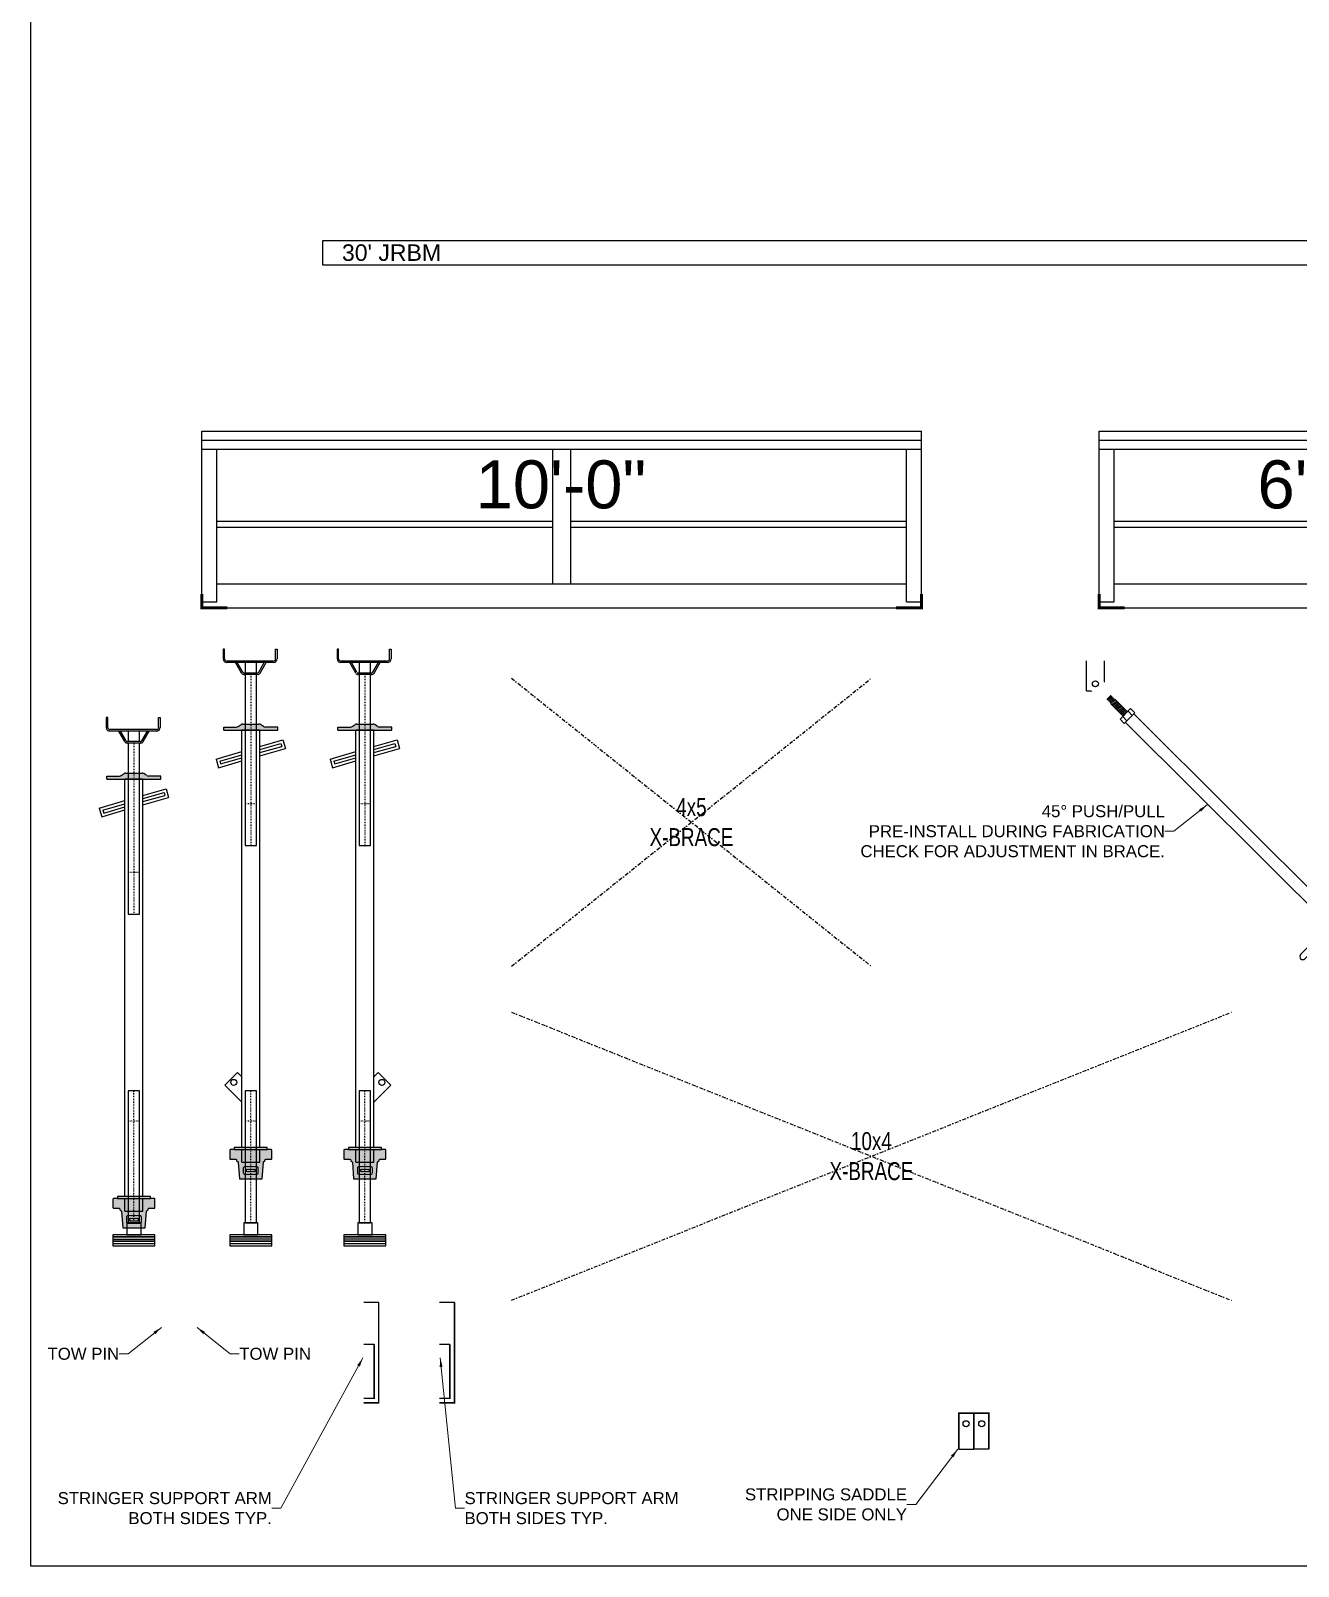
# Model space of a CAD drawing. Header units: inches. Extents: x 2832 to 8547, y -592 to 860.
# Drawn here: x 6420.1 to 6631.4, y 348.3 to 604.1 of the extents above; entities that cross this region are included whole.
import ezdxf
from ezdxf.enums import TextEntityAlignment as Align

# ---------------------------------------------------------------- set-up
doc = ezdxf.new("R2010")
doc.units = ezdxf.units.IN
doc.header["$LTSCALE"] = 5
doc.header["$MEASUREMENT"] = 0
doc.set_wipeout_variables(frame=1)
doc.linetypes.add('DASHDOT', pattern=[1, 0.5, -0.25, 0, -0.25])
doc.linetypes.add('DOT2', pattern=[0.125, 0, -0.125])
for name, color, linetype in [('FMTEXTA', 4, 'Continuous'), ('FMTEXTB', 4, 'Continuous'), ('FMTEXTH', 4, 'Continuous'), ('FORM', 5, 'Continuous'), ('FORMA', 5, 'Continuous'), ('FORMB', 5, 'Continuous'), ('FORMH', 5, 'Continuous')]:
    doc.layers.add(name, color=color, linetype=linetype)
doc.styles.add('ARIAL Variable', font='arial.ttf', dxfattribs={"width": 0.75})
doc.styles.add('S', font='arial.ttf', dxfattribs={"height": 2})
doc.styles.add('VBA_txt', font='arial.ttf', dxfattribs={"height": 2})
doc.dimstyles.new('formwork', dxfattribs={"dimtxt": 2, "dimasz": 1.5, "dimexe": 1, "dimexo": 1, "dimgap": 0, "dimtad": 0, "dimdec": 4, "dimrnd": 0.125, "dimzin": 3, "dimdsep": 46, "dimlunit": 4, "dimtxsty": 'S', "dimblk": 'ARCHTICK', "dimcen": 0.0625, "dimclrd": 151, "dimclre": 150, "dimclrt": 150, "dimadec": 0, "dimazin": 0, "dimtfac": 1, "dimtdec": 4, "dimtofl": 0, "dimtmove": 0, "dimatfit": 3, "dimfxl": 1, "dimfrac": 1, "dimtolj": 1, "dimtzin": 0, "dimlwd": 5, "dimlwe": 5, "dimarcsym": 0})

# ---------------------------------------------------------------- blocks, each defined once
blk = doc.blocks.new('*U674')
at = {"layer": 'FORM', "color": 5}
blk.add_lwpolyline([(0, 2), (0, -2), (360, -2), (360, 2)], close=True, dxfattribs=at)
at = {"layer": 'FORM', "color": 4, "style": 'VBA_txt'}
blk.add_text("30' JRBM", height=2.75, dxfattribs=at).set_placement((3.23, -1.36))
blk = doc.blocks.new('VBA_SB_CAN_10_SIDE')
at = {"color": 4}
for p, q in [((0, 29.44), (120, 29.44)), ((0, 0), (0, 29.44)), ((120, 0), (120, 29.44)), ((0, 27.94), (120, 27.94)), ((0, 26.44), (120, 26.44)), ((2.5, 1), (2.5, 26.44)), ((58.5, 4), (58.5, 26.44)), ((61.5, 4), (61.5, 26.44)), ((117.5, 1), (117.5, 26.44)), ((2.5, 14.44), (58.5, 14.44)), ((2.5, 13.44), (58.5, 13.44)), ((61.5, 14.44), (117.5, 14.44)), ((61.5, 13.44), (117.5, 13.44)), ((2.5, 4), (117.5, 4)), ((0, 1), (2.5, 1)), ((0, 0), (120, 0)), ((117.5, 1), (120, 1))]:
    blk.add_line(p, q, dxfattribs=at)
at = {"color": 4, "const_width": 0.5}
for points in [[(0, 2.29), (0, 0), (4.27, 0)], [(120, 2.29), (120, 0), (115.73, 0)]]:
    blk.add_lwpolyline(points, dxfattribs=at)
at = {"color": 4, "style": 'S'}
blk.add_text('10\'-0"', height=7.997, dxfattribs=at).set_placement((59.87, 20.56), align=Align.MIDDLE)
blk = doc.blocks.new('VBA_SB_CAN_64_SIDE')
at = {"color": 4}
for p, q in [((0, 29.44), (76, 29.44)), ((0, 0), (0, 29.44)), ((76, 0), (76, 29.44)), ((0, 27.94), (76, 27.94)), ((0, 26.44), (76, 26.44)), ((2.5, 1), (2.5, 26.44)), ((58.5, 4), (58.5, 26.44)), ((61.5, 4), (61.5, 26.44)), ((73.5, 1), (73.5, 26.44)), ((2.5, 14.44), (58.5, 14.44)), ((2.5, 13.44), (58.5, 13.44)), ((61.5, 14.44), (73.5, 14.44)), ((61.5, 13.44), (73.5, 13.44)), ((2.5, 4), (73.5, 4)), ((0, 1), (2.5, 1)), ((0, 0), (76, 0)), ((73.5, 1), (76, 1))]:
    blk.add_line(p, q, dxfattribs=at)
at = {"color": 4, "const_width": 0.5}
for points in [[(0, 2.29), (0, 0), (4.27, 0)], [(76, 2.29), (76, 0), (71.73, 0)]]:
    blk.add_lwpolyline(points, dxfattribs=at)
at = {"color": 4, "style": 'S'}
blk.add_text('6\'-4"', height=7.997, dxfattribs=at).set_placement((37.5, 20.56), align=Align.MIDDLE)
blk = doc.blocks.new('BJACK')
at = {"color": 1, "linetype": 'DOT2', "ltscale": 0.25}
for p, q in [((0, -17), (0, 5)), ((-0.9375, 0), (0.9375, 0))]:
    blk.add_line(p, q, dxfattribs=at)
at = {"color": 4, "ltscale": 0.25}
for p, q in [((-3.5, -19.6875), (3.5, -19.6875)), ((-3.5, -20.4375), (3.5, -20.4375))]:
    blk.add_line(p, q, dxfattribs=at)
for points in [[(-0.9375, -17), (0.9375, -17), (0.9375, 5), (-0.9375, 5)], [(-1.1875, -19), (1.1875, -19), (1.1875, -17), (-1.1875, -17)], [(-3.5, -19.3125), (3.5, -19.3125), (3.5, -19), (-3.5, -19)]]:
    blk.add_lwpolyline(points, close=True)
at = {"color": 4}
for points in [[(-3.5, -20.0625), (3.5, -20.0625), (3.5, -19.3125), (-3.5, -19.3125)], [(-3.5, -20.8125), (3.5, -20.8125), (3.5, -20.0625), (-3.5, -20.0625)]]:
    blk.add_lwpolyline(points, close=True, dxfattribs=at)
blk = doc.blocks.new('RETAINER')
at = {"ltscale": 0.25}
h = blk.add_hatch(color=256, dxfattribs=at)
h.paths.add_polyline_path([(3.5, 3.19, 0.414214), (3.37, 3.31), (2.75, 3.31), (-2.75, 3.31), (-3.38, 3.31, 0.414214), (-3.5, 3.19), (-3.5, 1.81, 0.414214), (-3.38, 1.69), (-2.49, 1.69, -0.391902), (-2.37, 1.57), (-2.36, 1.43, 0.391902), (-2.23, 1.31), (-2.21, 1.31, -0.391902), (-2.09, 1.2), (-1.88, -1.56), (1.88, -1.56), (2.09, 1.2, -0.391902), (2.21, 1.31), (2.23, 1.31, 0.391902), (2.36, 1.43), (2.37, 1.57, -0.391902), (2.49, 1.69), (3.37, 1.69, 0.414214), (3.5, 1.81)])
h.paths.add_polyline_path([(1, 0.44, -0.414214), (1.25, 0.19), (1.25, -0.56, -0.414214), (1, -0.81), (-1, -0.81, -0.414214), (-1.25, -0.56), (-1.25, 0.19, -0.414214), (-1, 0.44)], flags=16)
h.paths.add_polyline_path([(0.75, 0), (0.75, -0.38), (-0.75, -0.38), (-0.75, 0)], flags=0)
h.paths.add_polyline_path([(2.75, 3.62), (-2.75, 3.62), (-2.75, 3.31), (2.75, 3.31)])
for p, q in [((1.88, -1.56), (2.09, 1.2)), ((2.21, 1.31), (2.23, 1.31)), ((-1.88, -1.56), (1.88, -1.56))]:
    blk.add_line(p, q, dxfattribs=at)
for points in [[(-2.75, 3.31), (-3.38, 3.31, 0.414214), (-3.5, 3.19), (-3.5, 1.81, 0.414214), (-3.38, 1.69), (-2.49, 1.69, -0.391902), (-2.37, 1.57), (-2.36, 1.43, 0.391902), (-2.23, 1.31), (-2.21, 1.31, -0.391902), (-2.09, 1.2), (-1.88, -1.56)], [(2.36, 1.43), (2.37, 1.57, -0.391902), (2.49, 1.69), (3.37, 1.69, 0.414214), (3.5, 1.81), (3.5, 3.19, 0.414214), (3.37, 3.31), (2.75, 3.31)]]:
    blk.add_lwpolyline(points, format="xyb")
for points in [[(-2.75, 3.62), (-2.75, 3.31), (2.75, 3.31), (2.75, 3.62)], [(-0.75, -0.38), (0.75, -0.38), (0.75, 0), (-0.75, 0)]]:
    blk.add_lwpolyline(points, close=True)
blk.add_lwpolyline([(-1, -0.81), (1, -0.81, 0.414214), (1.25, -0.56), (1.25, 0.19, 0.414214), (1, 0.44), (-1, 0.44, 0.414214), (-1.25, 0.19), (-1.25, -0.56, 0.414214)], format="xyb", close=True)
for centre, start, end in [((2.21, 1.19), 90, 175.6013), ((2.23, 1.44), 270, 355.6013)]:
    blk.add_arc(centre, 0.125, start, end, dxfattribs=at)
blk = doc.blocks.new('JACK')
at = {"ltscale": 0.25}
for p, q in [((-4.38, 25.75), (-4.62, 25.75)), ((-4.62, 25.75), (-4.62, 24.12)), ((-4.38, 24.12), (-4.38, 25.75)), ((4.12, 25.75), (4.38, 25.75)), ((4.12, 24.12), (4.12, 25.75)), ((4.38, 25.75), (4.38, 24.12)), ((3.75, 23.75), (-4, 23.75)), ((3.75, 23.5), (-4, 23.5)), ((-1.54, 21.75), (-2.54, 23.5)), ((-1.32, 21.88), (-2.25, 23.5)), ((1.32, 21.88), (2.25, 23.5)), ((1.54, 21.75), (2.54, 23.5)), ((1.1, 21.75), (-1.1, 21.75)), ((1.1, 21.5), (-1.1, 21.5))]:
    blk.add_line(p, q, dxfattribs=at)
at = {"color": 1, "linetype": 'DOT2', "ltscale": 0.25}
for p, q in [((0, 21.5), (0, -7)), ((-0.94, 0), (0.94, 0))]:
    blk.add_line(p, q, dxfattribs=at)
for points in [[(0.94, 21.75), (0.94, 23.5), (-0.94, 23.5), (-0.94, 21.75)], [(-0.94, 21.5), (-0.94, -7), (0.94, -7), (0.94, 21.5)]]:
    blk.add_lwpolyline(points)
at = {"ltscale": 0.25}
for centre, radius, start, end in [((-4, 24.12), 0.625, 180, 270), ((-4, 24.12), 0.375, 180, 270), ((3.75, 24.12), 0.625, 270, 0), ((3.75, 24.12), 0.375, 270, 360), ((-1.1, 22), 0.5, 209.7449, 270), ((-1.1, 22), 0.25, 209.7449, 270), ((1.1, 22), 0.25, 330.2551, 330.2551), ((1.1, 22), 0.25, 270, 330.2551), ((1.1, 22), 0.5, 270, 330.2551)]:
    blk.add_arc(centre, radius, start, end, dxfattribs=at)
blk = doc.blocks.new('HANDLE')
at = {"ltscale": 0.25}
h = blk.add_hatch(color=256, dxfattribs=at)
h.paths.add_polyline_path([(-0.94, 1), (-1.35, 1, 0.148069), (-1.63, 0.92), (-2.12, 0.58, -0.148069), (-2.4, 0.5), (-4.5, 0.5), (-4.5, 0), (-0.94, 0)])
h.paths.add_polyline_path([(0, 1), (-0.94, 1), (-0.94, 0), (0, 0)])
h.paths.add_polyline_path([(0.94, 1), (0, 1), (0, 0), (0.94, 0)])
h.paths.add_polyline_path([(4.5, 0.5), (2.4, 0.5, -0.148069), (2.12, 0.58), (1.63, 0.92, 0.148069), (1.35, 1), (0.94, 1), (0.94, 0), (1.5, 0), (4.5, 0)])
for p, q in [((-4.5, 0), (-4.5, 0.5)), ((-4.5, 0.5), (-2.4, 0.5)), ((-4.5, 0), (4.5, 0)), ((-2.12, 0.58), (-1.63, 0.92)), ((-1.35, 1), (1.35, 1)), ((2.12, 0.58), (1.63, 0.92)), ((4.5, 0.5), (2.4, 0.5)), ((4.5, 0), (4.5, 0.5))]:
    blk.add_line(p, q)
blk.add_lwpolyline([(1.5, 0), (-1.5, 0)])
for centre, start, end in [((-2.4, 1), 270, 303.6901), ((-1.35, 0.5), 90, 123.6901), ((1.35, 0.5), 56.3099, 90), ((2.4, 1), 236.3099, 270)]:
    blk.add_arc(centre, 0.5, start, end)
blk = doc.blocks.new('*U711')
at = {"color": 5}
for p, q in [((-1.5, -68.56), (-1.5, 1)), ((-1.5, 1), (1.5, 1)), ((1.5, -68.56), (1.5, 1)), ((-1.5, -71), (-1.5, -68.86)), ((1.5, -71), (1.5, -68.86)), ((-1.5, -71), (1.5, -71))]:
    blk.add_line(p, q, dxfattribs=at)
at = {"color": 4}
for p, q in [((1.5, -1.72), (5.35, -0.61)), ((1.5, -2.24), (5.01, -1.23)), ((1.5, -2.76), (5.15, -1.71)), ((1.5, -3.28), (5.77, -2.05)), ((5.01, -1.23), (5.15, -1.71)), ((5.35, -0.61), (5.77, -2.05)), ((-5.79, -3.83), (-1.5, -2.59)), ((-5.79, -3.83), (-5.38, -5.27)), ((-5.38, -5.27), (-1.5, -4.15)), ((-5.17, -4.17), (-1.5, -3.11)), ((-5.17, -4.17), (-5.03, -4.65)), ((-5.03, -4.65), (-1.5, -3.63)), ((-0.75, -71), (0.75, -71))]:
    blk.add_line(p, q, dxfattribs=at)
at = {"layer": 'FMTEXTB', "ltscale": 0.25}
for name, p in [('BJACK', (0, -55.94)), ('RETAINER', (0, -72.19))]:
    blk.add_blockref(name, p, dxfattribs=at)
at = {"layer": 'FORMB', "color": 5}
for name, p in [('JACK', (0, -14.5)), ('HANDLE', (0, 1))]:
    blk.add_blockref(name, p, dxfattribs=at)
blk = doc.blocks.new('*U712')
at = {"color": 5}
for p, q in [((-1.5, -68.56), (-1.5, 1)), ((-1.5, 1), (1.5, 1)), ((1.5, -68.56), (1.5, 1)), ((-1.5, -71), (-1.5, -68.86)), ((1.5, -71), (1.5, -68.86)), ((-1.5, -71), (1.5, -71))]:
    blk.add_line(p, q, dxfattribs=at)
at = {"color": 4}
for p, q in [((1.5, -1.72), (5.35, -0.61)), ((1.5, -2.24), (5.01, -1.23)), ((1.5, -2.76), (5.15, -1.71)), ((1.5, -3.28), (5.77, -2.05)), ((5.01, -1.23), (5.15, -1.71)), ((5.35, -0.61), (5.77, -2.05)), ((-5.79, -3.83), (-1.5, -2.59)), ((-5.79, -3.83), (-5.38, -5.27)), ((-5.38, -5.27), (-1.5, -4.15)), ((-5.17, -4.17), (-1.5, -3.11)), ((-5.17, -4.17), (-5.03, -4.65)), ((-5.03, -4.65), (-1.5, -3.63)), ((-0.75, -71), (0.75, -71))]:
    blk.add_line(p, q, dxfattribs=at)
at = {"layer": 'FORMH', "color": 5}
for p, q in [((-4.33, -58.17), (-2.21, -56.05)), ((-1.5, -56.76), (-2.21, -56.05)), ((-1.5, -61), (-4.33, -58.17))]:
    blk.add_line(p, q, dxfattribs=at)
at = {"layer": 'FORMH', "color": 4}
blk.add_circle((-2.83, -57.7), 0.5, dxfattribs=at)
at = {"layer": 'FMTEXTB', "ltscale": 0.25}
for name, p in [('BJACK', (0, -64.1)), ('RETAINER', (0, -72.19))]:
    blk.add_blockref(name, p, dxfattribs=at)
at = {"layer": 'FORMB', "color": 5}
for name, p in [('JACK', (0, -11.25)), ('HANDLE', (0, 1))]:
    blk.add_blockref(name, p, dxfattribs=at)
blk = doc.blocks.new('*U713')
at = {"color": 5}
for p, q in [((-1.5, -68.56), (-1.5, 1)), ((-1.5, 1), (1.5, 1)), ((1.5, -68.56), (1.5, 1)), ((-1.5, -71), (-1.5, -68.86)), ((1.5, -71), (1.5, -68.86)), ((-1.5, -71), (1.5, -71))]:
    blk.add_line(p, q, dxfattribs=at)
at = {"color": 4}
for p, q in [((1.5, -1.72), (5.35, -0.61)), ((1.5, -2.24), (5.01, -1.23)), ((1.5, -2.76), (5.15, -1.71)), ((1.5, -3.28), (5.77, -2.05)), ((5.01, -1.23), (5.15, -1.71)), ((5.35, -0.61), (5.77, -2.05)), ((-5.79, -3.83), (-1.5, -2.59)), ((-5.79, -3.83), (-5.38, -5.27)), ((-5.38, -5.27), (-1.5, -4.15)), ((-5.17, -4.17), (-1.5, -3.11)), ((-5.17, -4.17), (-5.03, -4.65)), ((-5.03, -4.65), (-1.5, -3.63)), ((-0.75, -71), (0.75, -71))]:
    blk.add_line(p, q, dxfattribs=at)
at = {"layer": 'FORMH', "color": 5}
for p, q in [((1.5, -56.76), (2.21, -56.05)), ((4.33, -58.17), (2.21, -56.05)), ((1.5, -61), (4.33, -58.17))]:
    blk.add_line(p, q, dxfattribs=at)
at = {"layer": 'FORMH', "color": 4}
blk.add_circle((2.83, -57.7), 0.5, dxfattribs=at)
at = {"layer": 'FMTEXTB', "ltscale": 0.25}
for name, p in [('BJACK', (0, -64.1)), ('RETAINER', (0, -72.19))]:
    blk.add_blockref(name, p, dxfattribs=at)
at = {"layer": 'FORMB', "color": 5}
for name, p in [('JACK', (0, -11.25)), ('HANDLE', (0, 1))]:
    blk.add_blockref(name, p, dxfattribs=at)
blk = doc.blocks.new('VBA_4X5_X-BRACE')
at = {"layer": 'FORM', "linetype": 'DASHDOT', "ltscale": 0.25}
for points in [[(0, 0), (60, 48)], [(0, 48), (60, 0)]]:
    blk.add_lwpolyline(points, dxfattribs=at)
at = {"layer": 'FORM', "transparency": 33554585, "insert": (30, 24), "char_height": 3, "attachment_point": 5, "style": 'ARIAL Variable'}
blk.add_mtext_dynamic_manual_height_columns('4x5\\PX-BRACE', width=19.77, gutter_width=0.625, heights=[0], dxfattribs=at)
blk = doc.blocks.new('VBA_10X4_X-BRACE')
at = {"layer": 'FORM', "linetype": 'DASHDOT', "ltscale": 0.25}
for points in [[(0, 0), (120, 48)], [(0, 48), (120, 0)]]:
    blk.add_lwpolyline(points, dxfattribs=at)
at = {"layer": 'FORM', "transparency": 33554585, "insert": (60, 24), "char_height": 3, "attachment_point": 5, "style": 'ARIAL Variable'}
blk.add_mtext_dynamic_manual_height_columns('10x4\\PX-BRACE', width=19.77, gutter_width=0.625, heights=[0], dxfattribs=at)
blk = doc.blocks.new('_ARCHTICK')
at = {"color": 0, "linetype": 'ByBlock', "ltscale": 0.25, "const_width": 0.15}
blk.add_lwpolyline([(-0.5, -0.5), (0.5, 0.5)], dxfattribs=at)
blk = doc.blocks.new('*U717')
at = {"layer": 'FORMH', "color": 4}
for p, q in [((-0.81, -5), (-0.81, 0)), ((2.19, -5), (2.19, 0)), ((-0.81, -5), (2.19, -5)), ((3.21, -5.69), (2.51, -6.39)), ((2.51, -6.39), (3.36, -5.84)), ((2.51, -6.39), (5.33, -9.22)), ((2.68, -6.57), (3.54, -6.01)), ((2.86, -6.75), (3.72, -6.19)), ((3.04, -6.92), (3.89, -6.37)), ((3.21, -5.69), (6.04, -8.51)), ((3.21, -7.1), (4.07, -6.54)), ((3.39, -7.28), (4.25, -6.72)), ((3.57, -7.45), (4.43, -6.9)), ((3.74, -7.63), (4.6, -7.07)), ((3.92, -7.81), (4.78, -7.25)), ((4.1, -7.98), (4.96, -7.43)), ((4.27, -8.16), (5.13, -7.6)), ((4.45, -8.34), (5.31, -7.78)), ((4.63, -8.51), (5.49, -7.96)), ((6.57, -7.98), (4.8, -9.75)), ((4.8, -8.69), (5.66, -8.14)), ((4.8, -9.75), (5.51, -10.46)), ((4.98, -8.87), (5.84, -8.31)), ((5.16, -9.04), (6.02, -8.49)), ((5.25, -9.31), (5.95, -10.02)), ((5.25, -9.31), (5.95, -10.02)), ((7.28, -8.69), (5.51, -10.46)), ((6.13, -8.43), (6.83, -9.14)), ((6.57, -7.98), (7.28, -8.69)), ((41.09, -42.76), (45.51, -38.34)), ((41.8, -43.47), (46.22, -39.05)), ((34.9, -48.95), (39.68, -44.18)), ((35.61, -49.66), (40.38, -44.88)), ((49.83, -51.12), (48.06, -52.88)), ((50.54, -51.82), (49.83, -51.12)), ((48.77, -53.59), (48.06, -52.88)), ((49.21, -53.15), (48.51, -52.44)), ((50.54, -51.82), (48.77, -53.59)), ((52.13, -55.89), (49.3, -53.06)), ((50.09, -52.27), (49.38, -51.56)), ((49.48, -53.24), (50.03, -52.38)), ((49.65, -53.42), (50.21, -52.56)), ((49.83, -53.59), (50.39, -52.73)), ((52.84, -55.18), (50.01, -52.35)), ((50.01, -53.77), (50.56, -52.91)), ((50.18, -53.95), (50.74, -53.09)), ((50.36, -54.12), (50.92, -53.26)), ((50.54, -54.3), (51.09, -53.44)), ((50.71, -54.48), (51.27, -53.62)), ((50.89, -54.65), (51.45, -53.79)), ((51.42, -55.18), (50.89, -55.71)), ((53.9, -58.72), (50.89, -55.71)), ((51.07, -54.83), (51.62, -53.97)), ((51.24, -55.01), (51.8, -54.15)), ((51.42, -55.18), (51.98, -54.32)), ((51.6, -55.36), (52.15, -54.5)), ((51.77, -55.54), (52.33, -54.68)), ((51.95, -55.71), (52.51, -54.85)), ((52.66, -53.95), (52.13, -54.48)), ((52.13, -55.89), (52.68, -55.03)), ((52.84, -55.18), (52.13, -55.89)), ((55.66, -56.95), (52.66, -53.95)), ((54.96, -58.72), (53.9, -58.72)), ((55.66, -58.01), (54.96, -58.72)), ((55.66, -58.01), (55.66, -56.95))]:
    blk.add_line(p, q, dxfattribs=at)
at = {"layer": 'FORMH', "color": 5}
for p, q in [((7.1, -8.87), (49.66, -51.31)), ((5.69, -10.28), (48.3, -52.67))]:
    blk.add_line(p, q, dxfattribs=at)
at = {"layer": 'FORMH', "color": 4}
blk.add_circle((54.67, -57.7), 0.5, dxfattribs=at)
for centre, start, end in [((45.86, -38.7), 315, 135), ((35.26, -49.3), 135, 315)]:
    blk.add_arc(centre, 0.5, start, end, dxfattribs=at)
at = {"layer": 'FMTEXTA', "ltscale": 0.25, "insert": (12.28, -28.42), "char_height": 2, "attachment_point": 6, "style": 'VBA_txt'}
blk.add_mtext('\\A1;45° PUSH/PULL\\PPRE-INSTALL DURING FABRICATION\\PCHECK FOR ADJUSTMENT IN BRACE.', dxfattribs=at)
at = {"layer": 'FMTEXTH', "color": 4, "ltscale": 0.25, "annotation_type": 0, "has_hookline": 1, "hookline_direction": 1, "text_width": 50.38}
blk.add_leader([(19.33, -24.02), (13.78, -28.42), (12.28, -28.42)], dimstyle='formwork', dxfattribs=at)
at = {"color": 4}
blk.add_wipeout([(-0.32, -4.62), (-0.32, -3.56), (0.38, -2.86), (1.45, -2.86), (4.45, -5.86), (3.92, -6.39), (3.21, -5.69), (2.51, -6.39), (3.21, -7.1), (2.68, -7.63)], dxfattribs=at)
at = {"layer": 'FORMH', "color": 4}
blk.add_circle((0.69, -3.85), 0.5, dxfattribs=at)
blk = doc.blocks.new('VBA_SB_STRINGER_SUPPORT_ARM_ELEV_L')
at = {"layer": 'FORMH', "color": 4}
for p, q in [((-2.5, 23), (0, 23)), ((-2.5, 16), (-0.75, 16)), ((-0.75, 7), (-0.75, 16)), ((-2.5, 7), (-0.75, 7)), ((-2.5, 6.25), (0, 6.25))]:
    blk.add_line(p, q, dxfattribs=at)
at = {"layer": 'FORMH', "color": 4, "const_width": 0.25}
for points in [[(-2.5, 6.25), (0, 6.25), (0, 23)], [(-2.5, 7), (-0.75, 7), (-0.75, 16)]]:
    blk.add_lwpolyline(points, dxfattribs=at)
at = {"layer": 'FMTEXTA', "ltscale": 0.25, "insert": (-17.81, -11.31), "char_height": 2, "attachment_point": 6, "style": 'VBA_txt'}
blk.add_mtext('STRINGER SUPPORT ARM\\PBOTH SIDES TYP.', dxfattribs=at)
at = {"layer": 'FMTEXTH', "color": 4, "ltscale": 0.25, "annotation_type": 0, "has_hookline": 1, "hookline_direction": 1, "text_width": 35.37}
blk.add_leader([(-2.64, 13.73), (-16.31, -11.31), (-17.81, -11.31)], dimstyle='formwork', dxfattribs=at)
blk = doc.blocks.new('VBA_SB_STRIPPING_SADDLE_ELEV')
at = {"layer": 'FORMH', "color": 4}
for p, q in [((-2.5, 24), (0, 24)), ((2.5, 24), (0, 24)), ((-2.5, 18), (0, 18)), ((2.5, 18), (0, 18))]:
    blk.add_line(p, q, dxfattribs=at)
at = {"layer": 'FORMH', "color": 4, "const_width": 0.25}
for points in [[(-2.5, 18), (-2.5, 24), (0, 24), (0, 18)], [(2.5, 18), (2.5, 24), (0, 24), (0, 18)]]:
    blk.add_lwpolyline(points, dxfattribs=at)
at = {"layer": 'FORMH', "color": 4}
for centre in [(-1.31, 22.25), (1.31, 22.25)]:
    blk.add_circle(centre, 0.5, dxfattribs=at)
at = {"layer": 'FMTEXTA', "ltscale": 0.25, "insert": (-11.15, 8.8), "char_height": 2, "attachment_point": 6, "style": 'VBA_txt'}
blk.add_mtext('STRIPPING SADDLE \\PONE SIDE ONLY', dxfattribs=at)
at = {"layer": 'FMTEXTH', "color": 4, "ltscale": 0.25, "annotation_type": 0, "has_hookline": 1, "hookline_direction": 1, "text_width": 26.74}
blk.add_leader([(-2.7, 18), (-9.65, 8.8), (-11.15, 8.8)], dimstyle='formwork', dxfattribs=at)
blk = doc.blocks.new('VBA_SB_TOW_PIN_ANNOTATION_L')
at = {"layer": 'FMTEXTA', "ltscale": 0.25, "insert": (-7.14, -4.39), "char_height": 2, "attachment_point": 6, "style": 'VBA_txt'}
blk.add_mtext('\\A1;TOW PIN', dxfattribs=at)
at = {"layer": 'FMTEXTH', "color": 4, "ltscale": 0.25, "annotation_type": 0, "has_hookline": 1, "hookline_direction": 1, "text_width": 11.66}
blk.add_leader([(-0.1, 0.01), (-5.64, -4.39), (-7.14, -4.39)], dimstyle='formwork', dxfattribs=at)
blk = doc.blocks.new('VBA_SB_TOW_PIN_ANNOTATION_R')
at = {"layer": 'FMTEXTA', "ltscale": 0.25, "insert": (7.14, -4.39), "char_height": 2, "attachment_point": 4, "style": 'VBA_txt'}
blk.add_mtext('\\A1;TOW PIN', dxfattribs=at)
at = {"layer": 'FMTEXTH', "color": 4, "ltscale": 0.25, "annotation_type": 0, "has_hookline": 1, "hookline_direction": 0, "text_width": 11.66}
blk.add_leader([(0.1, 0.01), (5.64, -4.39), (7.14, -4.39)], dimstyle='formwork', dxfattribs=at)
blk = doc.blocks.new('VBA_SB_STRINGER_SUPPORT_ARM_ELEV_R')
at = {"layer": 'FORMH', "color": 4}
for p, q in [((-2.5, 23), (0, 23)), ((-2.5, 16), (-0.75, 16)), ((-0.75, 7), (-0.75, 16)), ((-2.5, 7), (-0.75, 7)), ((-2.5, 6.25), (0, 6.25))]:
    blk.add_line(p, q, dxfattribs=at)
at = {"layer": 'FORMH', "color": 4, "const_width": 0.25}
for points in [[(-2.5, 6.25), (0, 6.25), (0, 23)], [(-2.5, 7), (-0.75, 7), (-0.75, 16)]]:
    blk.add_lwpolyline(points, dxfattribs=at)
at = {"layer": 'FMTEXTA', "ltscale": 0.25, "insert": (1.68, -11.31), "char_height": 2, "attachment_point": 4, "style": 'VBA_txt'}
blk.add_mtext('STRINGER SUPPORT ARM\\PBOTH SIDES TYP.', dxfattribs=at)
at = {"layer": 'FMTEXTH', "color": 4, "ltscale": 0.25, "annotation_type": 0, "has_hookline": 1, "hookline_direction": 0, "text_width": 35.37}
blk.add_leader([(-2.36, 13.73), (0.18, -11.31), (1.68, -11.31)], dimstyle='formwork', dxfattribs=at)

msp = doc.modelspace()

# ---------------------------------------------------------------- linework, layer by layer
at = {"linetype": 'ByBlock'}
msp.add_lwpolyline([(6420.06094, 825.85348), (6845.13617, 825.85348), (6845.13617, 348.30781), (6420.06094, 348.30781)], close=True, dxfattribs=at)

# ---------------------------------------------------------------- block references
at = {"layer": 'FORM'}
for name, p in [('*U674', (6468.70837, 567.15703)), ('VBA_SB_CAN_10_SIDE', (6448.57137, 508.00216)), ('VBA_SB_CAN_64_SIDE', (6598.16516, 508.00216)), ('*U712', (6456.74956, 486.62578)), ('*U713', (6475.76952, 486.62578)), ('VBA_4X5_X-BRACE', (6500.19519, 448.26911)), ('VBA_10X4_X-BRACE', (6500.19519, 392.623)), ('VBA_SB_STRINGER_SUPPORT_ARM_ELEV_L', (6478.06707, 369.29272)), ('VBA_SB_TOW_PIN_ANNOTATION_L', (6441.95225, 388.0924)), ('VBA_SB_TOW_PIN_ANNOTATION_R', (6447.68909, 388.0924)), ('VBA_SB_STRIPPING_SADDLE_ELEV', (6577.27767, 349.80883))]:
    msp.add_blockref(name, p, dxfattribs=at)
at = {"layer": 'FORM', "color": 5}
msp.add_blockref('VBA_SB_STRINGER_SUPPORT_ARM_ELEV_R', (6490.69175, 369.29272), dxfattribs=at)
at = {"layer": 'FORMA'}
msp.add_blockref('*U711', (6437.27166, 478.45925), dxfattribs=at)

# ---------------------------------------------------------------- next in the draw order: block references
msp.add_blockref('*U717', (6596.84081, 499.1858), dxfattribs=at)

doc.saveas('drawing.dxf')
